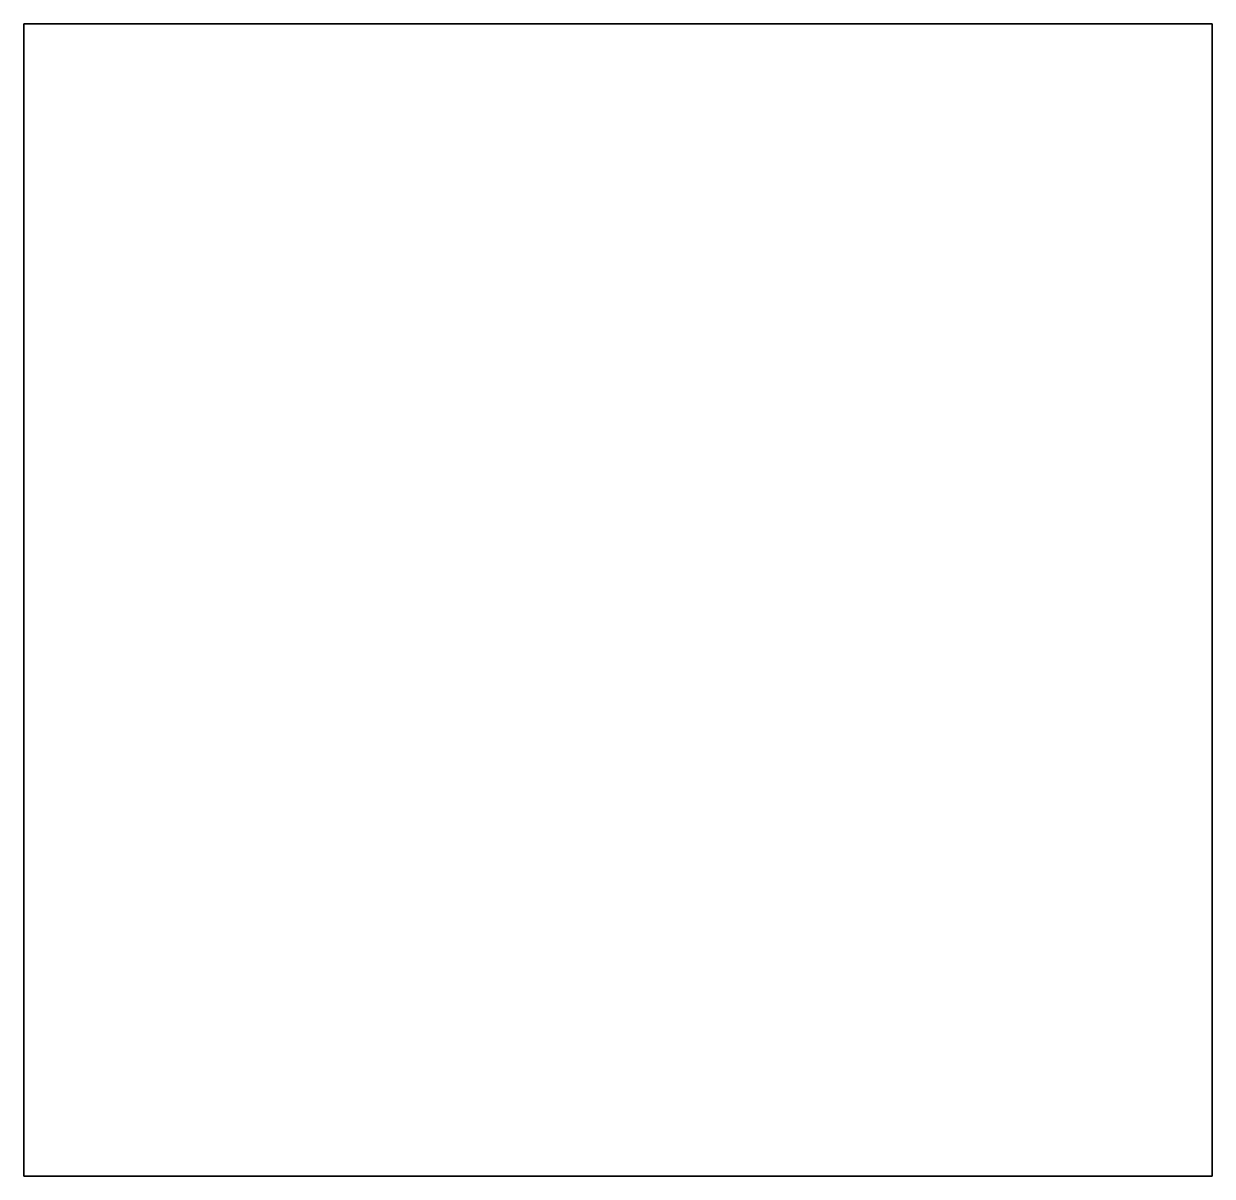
# Model space of a CAD drawing. Header units: millimetres. Extents: x -147 to 147, y -144 to 141.
import ezdxf

# ---------------------------------------------------------------- set-up
doc = ezdxf.new("R2010")
doc.units = ezdxf.units.MM
doc.layers.get('0').update_dxf_attribs({"linetype": 'CONTINUOUS'})

msp = doc.modelspace()

# ---------------------------------------------------------------- linework, layer by layer
for points in [[(147.19, -144.34), (147.19, 140.66), (-146.81, 140.66), (-146.81, -144.34)], [(-146.81, -144.34), (-146.81, 140.66), (147.19, 140.66), (147.19, -144.34)]]:
    msp.add_lwpolyline(points, close=True)

doc.saveas('drawing.dxf')
